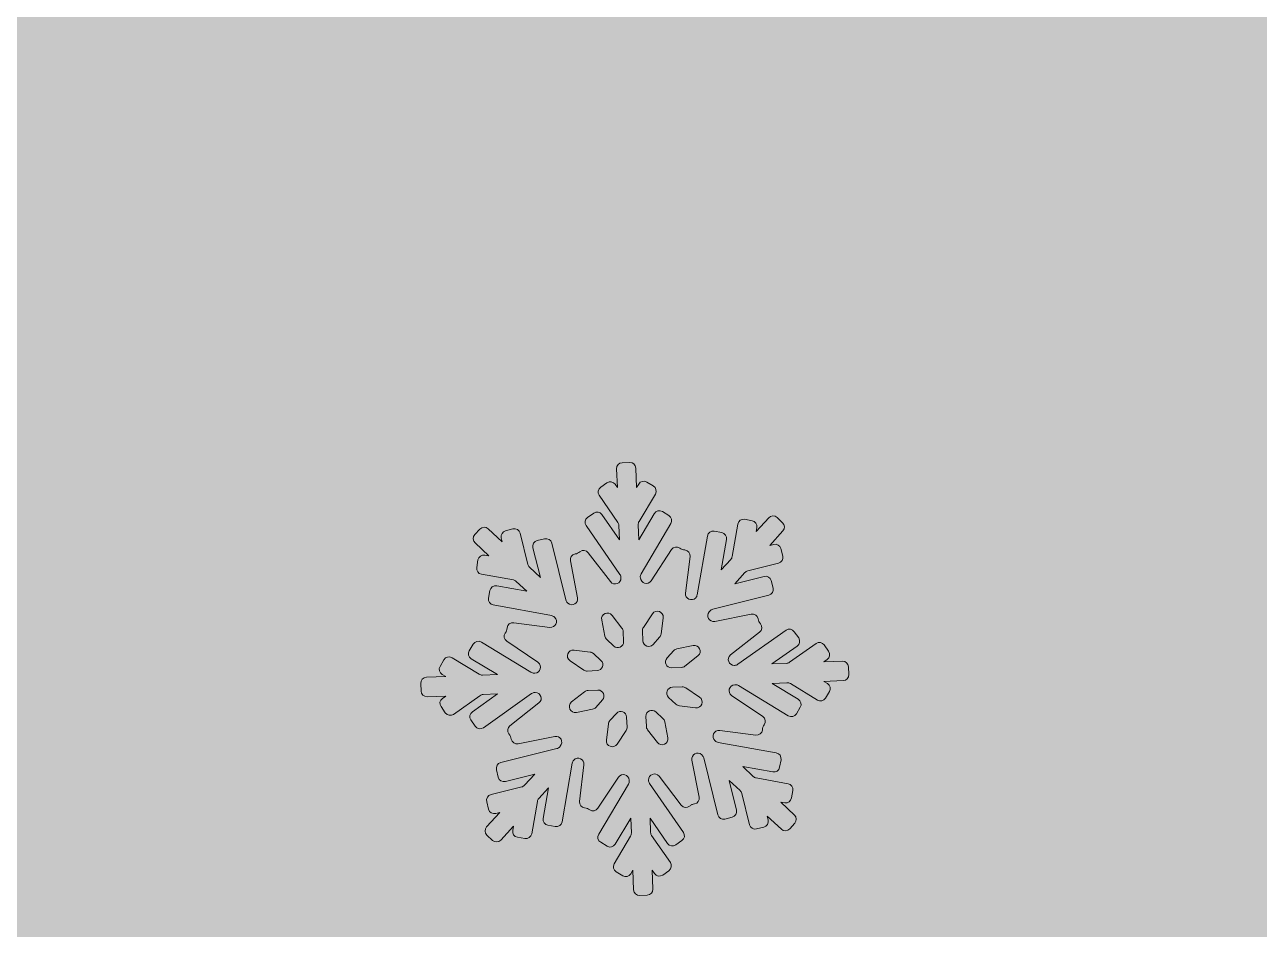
# Model space of a CAD drawing. Header units: millimetres. Extents: x 7 to 184, y -113 to -15.
# Drawn here: x 162.42 to 173.38, y -74.6 to -66.57 of the extents above; entities that cross this region are included whole.
import ezdxf

# ---------------------------------------------------------------- set-up
doc = ezdxf.new("R2010")
doc.units = ezdxf.units.MM
doc.header["$MEASUREMENT"] = 0
doc.layers.add('engraving', color=7, linetype='Continuous')
doc.layers.add('Layer 1', color=7, linetype='Continuous')

msp = doc.modelspace()

# ---------------------------------------------------------------- hatches: boundary and pattern name
at = {"layer": 'Layer 1'}
h = msp.add_hatch(color=2, dxfattribs=at)
h.dxf.hatch_style = 2
edge = h.paths.add_edge_path()
edge.add_spline(control_points=[(180.995, -53.469), (178.767, -48.299), (175.73, -43.788), (171.88, -39.938), (168.03, -36.088), (163.518, -33.05), (158.349, -30.823), (155.446, -29.574), (152.43, -28.675), (149.302, -28.126), (148.522, -26.725), (147.075, -25.741), (145.396, -25.613), (146.901, -24.497), (147.881, -22.714), (147.881, -20.697), (147.881, -17.317), (145.14, -14.576), (141.76, -14.576), (138.38, -14.576), (135.639, -17.317), (135.639, -20.697), (135.639, -22.714), (136.619, -24.497), (138.124, -25.613), (136.445, -25.741), (134.998, -26.725), (134.218, -28.126), (131.089, -28.675), (128.074, -29.574), (125.173, -30.823), (120.001, -33.05), (115.491, -36.088), (111.642, -39.938), (107.792, -43.788), (104.753, -48.299), (102.526, -53.469), (100.299, -58.64), (99.186, -64.169), (99.186, -70.057), (99.186, -75.945), (100.299, -81.476), (102.526, -86.645), (104.753, -91.817), (107.792, -96.327), (111.642, -100.176), (115.491, -104.026), (120.001, -107.066), (125.173, -109.291), (130.342, -111.517), (135.873, -112.632), (141.761, -112.632), (147.648, -112.632), (153.178, -111.517), (158.349, -109.291), (163.518, -107.066), (168.03, -104.026), (171.88, -100.176), (175.73, -96.327), (178.767, -91.817), (180.995, -86.645), (183.221, -81.476), (184.335, -75.945), (184.335, -70.057), (184.335, -64.169), (183.221, -58.64), (180.995, -53.469)], knot_values=[0, 0, 0, 0, 1, 1, 1, 2, 2, 2, 3, 3, 3, 4, 4, 4, 5, 5, 5, 6, 6, 6, 7, 7, 7, 8, 8, 8, 9, 9, 9, 10, 10, 10, 11, 11, 11, 12, 12, 12, 13, 13, 13, 14, 14, 14, 15, 15, 15, 16, 16, 16, 17, 17, 17, 18, 18, 18, 19, 19, 19, 20, 20, 20, 21, 21, 21, 22, 22, 22, 22], degree=3, periodic=1)
edge = h.paths.add_edge_path()
edge.add_spline(control_points=[(137.953, -20.697), (137.953, -18.598), (139.661, -16.89), (141.76, -16.89), (143.86, -16.89), (145.567, -18.598), (145.567, -20.697), (145.567, -22.796), (143.86, -24.504), (141.76, -24.504), (139.661, -24.504), (137.953, -22.796), (137.953, -20.697)], knot_values=[0, 0, 0, 0, 1, 1, 1, 2, 2, 2, 3, 3, 3, 4, 4, 4, 4], degree=3, periodic=1)
edge = h.paths.add_edge_path()
edge.add_spline(control_points=[(158.575, -76.964), (157.631, -79.154), (156.368, -81.06), (154.782, -82.682), (153.197, -84.307), (151.309, -85.589), (149.121, -86.532), (146.93, -87.476), (144.591, -87.947), (142.1, -87.947), (139.609, -87.947), (137.268, -87.476), (135.08, -86.532), (132.89, -85.589), (130.984, -84.307), (129.362, -82.682), (127.738, -81.06), (126.455, -79.154), (125.512, -76.964), (124.567, -74.776), (124.097, -72.435), (124.097, -69.944), (124.097, -67.453), (124.567, -65.114), (125.512, -62.924), (126.455, -60.735), (127.738, -58.847), (129.362, -57.262), (130.984, -55.677), (132.89, -54.414), (135.08, -53.469), (137.268, -52.526), (139.609, -52.053), (142.1, -52.053), (144.591, -52.053), (146.93, -52.526), (149.121, -53.469), (151.309, -54.414), (153.197, -55.677), (154.782, -57.262), (156.368, -58.847), (157.631, -60.735), (158.575, -62.924), (159.518, -65.114), (159.99, -67.453), (159.99, -69.944), (159.99, -72.435), (159.518, -74.776), (158.575, -76.964)], knot_values=[0, 0, 0, 0, 1, 1, 1, 2, 2, 2, 3, 3, 3, 4, 4, 4, 5, 5, 5, 6, 6, 6, 7, 7, 7, 8, 8, 8, 9, 9, 9, 10, 10, 10, 11, 11, 11, 12, 12, 12, 13, 13, 13, 14, 14, 14, 15, 15, 15, 16, 16, 16, 16], degree=3, periodic=1)

# ---------------------------------------------------------------- linework, layer by layer
at = {"layer": 'engraving', "lineweight": 0}
for points, knots in [([(169.734, -72.273), (169.732, -72.244), (169.708, -72.222), (169.68, -72.223), (169.68, -72.223), (169.514, -72.229), (169.514, -72.229), (169.514, -72.229), (169.544, -72.208), (169.544, -72.208), (169.568, -72.191), (169.573, -72.159), (169.557, -72.135), (169.557, -72.135), (169.519, -72.079), (169.519, -72.079), (169.502, -72.056), (169.469, -72.05), (169.446, -72.067), (169.446, -72.067), (169.21, -72.233), (169.21, -72.233), (169.202, -72.238), (169.192, -72.242), (169.182, -72.242), (169.182, -72.242), (169.055, -72.247), (169.055, -72.247), (169.055, -72.247), (169.279, -72.089), (169.279, -72.089), (169.303, -72.073), (169.308, -72.04), (169.292, -72.017), (169.292, -72.017), (169.253, -71.961), (169.253, -71.961), (169.237, -71.937), (169.204, -71.931), (169.18, -71.948), (169.18, -71.948), (168.752, -72.25), (168.752, -72.25), (168.744, -72.256), (168.734, -72.259), (168.724, -72.26), (168.724, -72.26), (168.722, -72.26), (168.722, -72.26), (168.671, -72.262), (168.648, -72.198), (168.687, -72.167), (168.687, -72.167), (168.944, -71.965), (168.944, -71.965), (168.967, -71.947), (168.971, -71.915), (168.953, -71.892), (168.953, -71.892), (168.945, -71.881), (168.945, -71.881), (168.94, -71.875), (168.937, -71.867), (168.935, -71.86), (168.935, -71.86), (168.933, -71.846), (168.933, -71.846), (168.927, -71.818), (168.9, -71.8), (168.871, -71.805), (168.871, -71.805), (168.547, -71.87), (168.547, -71.87), (168.498, -71.88), (168.465, -71.821), (168.498, -71.784), (168.498, -71.784), (168.504, -71.778), (168.504, -71.778), (168.511, -71.77), (168.52, -71.765), (168.53, -71.762), (168.53, -71.762), (169.027, -71.638), (169.027, -71.638), (169.055, -71.631), (169.072, -71.602), (169.065, -71.575), (169.065, -71.575), (169.048, -71.508), (169.048, -71.508), (169.041, -71.48), (169.013, -71.463), (168.985, -71.47), (168.985, -71.47), (168.725, -71.536), (168.725, -71.536), (168.725, -71.536), (168.814, -71.437), (168.814, -71.437), (168.821, -71.43), (168.83, -71.425), (168.84, -71.422), (168.84, -71.422), (169.113, -71.354), (169.113, -71.354), (169.141, -71.347), (169.158, -71.318), (169.151, -71.291), (169.151, -71.291), (169.134, -71.224), (169.134, -71.224), (169.127, -71.196), (169.099, -71.179), (169.071, -71.186), (169.071, -71.186), (169.035, -71.195), (169.035, -71.195), (169.035, -71.195), (169.152, -71.067), (169.152, -71.067), (169.171, -71.046), (169.17, -71.014), (169.149, -70.994), (169.149, -70.994), (169.1, -70.948), (169.1, -70.948), (169.079, -70.928), (169.045, -70.929), (169.026, -70.951), (169.026, -70.951), (168.914, -71.073), (168.914, -71.073), (168.914, -71.073), (168.921, -71.037), (168.921, -71.037), (168.925, -71.008), (168.907, -70.981), (168.878, -70.976), (168.878, -70.976), (168.812, -70.964), (168.812, -70.964), (168.784, -70.959), (168.757, -70.978), (168.752, -71.007), (168.752, -71.007), (168.702, -71.294), (168.702, -71.294), (168.7, -71.303), (168.696, -71.312), (168.689, -71.32), (168.689, -71.32), (168.604, -71.413), (168.604, -71.413), (168.604, -71.413), (168.651, -71.142), (168.651, -71.142), (168.656, -71.114), (168.637, -71.087), (168.609, -71.082), (168.609, -71.082), (168.543, -71.07), (168.543, -71.07), (168.514, -71.065), (168.487, -71.084), (168.482, -71.112), (168.482, -71.112), (168.391, -71.634), (168.391, -71.634), (168.39, -71.644), (168.385, -71.653), (168.378, -71.66), (168.378, -71.66), (168.378, -71.66), (168.378, -71.66), (168.344, -71.698), (168.282, -71.669), (168.288, -71.619), (168.288, -71.619), (168.328, -71.294), (168.328, -71.294), (168.331, -71.265), (168.311, -71.239), (168.282, -71.236), (168.282, -71.236), (168.27, -71.234), (168.27, -71.234), (168.262, -71.233), (168.254, -71.23), (168.247, -71.226), (168.247, -71.226), (168.237, -71.219), (168.237, -71.219), (168.213, -71.202), (168.18, -71.209), (168.164, -71.233), (168.164, -71.233), (167.982, -71.509), (167.982, -71.509), (167.954, -71.551), (167.889, -71.532), (167.887, -71.482), (167.887, -71.482), (167.886, -71.476), (167.886, -71.476), (167.886, -71.466), (167.889, -71.456), (167.894, -71.447), (167.894, -71.447), (168.158, -71.002), (168.158, -71.002), (168.172, -70.978), (168.164, -70.946), (168.14, -70.931), (168.14, -70.931), (168.082, -70.896), (168.082, -70.896), (168.058, -70.881), (168.025, -70.889), (168.01, -70.914), (168.01, -70.914), (167.873, -71.146), (167.873, -71.146), (167.873, -71.146), (167.868, -71.012), (167.868, -71.012), (167.867, -71.002), (167.87, -70.992), (167.875, -70.984), (167.875, -70.984), (168.02, -70.74), (168.02, -70.74), (168.034, -70.715), (168.026, -70.683), (168.002, -70.668), (168.002, -70.668), (167.944, -70.633), (167.944, -70.633), (167.92, -70.618), (167.887, -70.626), (167.873, -70.651), (167.873, -70.651), (167.854, -70.682), (167.854, -70.682), (167.854, -70.682), (167.847, -70.509), (167.847, -70.509), (167.846, -70.48), (167.822, -70.458), (167.793, -70.459), (167.793, -70.459), (167.726, -70.462), (167.726, -70.462), (167.697, -70.463), (167.675, -70.487), (167.676, -70.516), (167.676, -70.516), (167.683, -70.683), (167.683, -70.683), (167.683, -70.683), (167.663, -70.653), (167.663, -70.653), (167.646, -70.63), (167.613, -70.624), (167.59, -70.64), (167.59, -70.64), (167.535, -70.679), (167.535, -70.679), (167.511, -70.696), (167.506, -70.728), (167.522, -70.751), (167.522, -70.751), (167.687, -70.991), (167.687, -70.991), (167.693, -70.999), (167.696, -71.008), (167.697, -71.018), (167.697, -71.018), (167.702, -71.146), (167.702, -71.146), (167.702, -71.146), (167.546, -70.921), (167.546, -70.921), (167.53, -70.898), (167.497, -70.892), (167.473, -70.908), (167.473, -70.908), (167.418, -70.947), (167.418, -70.947), (167.395, -70.964), (167.389, -70.996), (167.406, -71.019), (167.406, -71.019), (167.706, -71.454), (167.706, -71.454), (167.712, -71.463), (167.715, -71.472), (167.715, -71.482), (167.715, -71.482), (167.715, -71.483), (167.715, -71.483), (167.717, -71.534), (167.653, -71.557), (167.622, -71.517), (167.622, -71.517), (167.424, -71.26), (167.424, -71.26), (167.407, -71.237), (167.374, -71.233), (167.351, -71.251), (167.351, -71.251), (167.341, -71.259), (167.341, -71.259), (167.334, -71.264), (167.327, -71.267), (167.319, -71.269), (167.319, -71.269), (167.307, -71.271), (167.307, -71.271), (167.278, -71.277), (167.26, -71.304), (167.266, -71.332), (167.266, -71.332), (167.33, -71.66), (167.33, -71.66), (167.34, -71.709), (167.28, -71.742), (167.243, -71.708), (167.243, -71.708), (167.24, -71.705), (167.24, -71.705), (167.233, -71.698), (167.228, -71.689), (167.225, -71.679), (167.225, -71.679), (167.1, -71.175), (167.1, -71.175), (167.094, -71.147), (167.065, -71.13), (167.037, -71.137), (167.037, -71.137), (166.972, -71.153), (166.972, -71.153), (166.944, -71.16), (166.927, -71.188), (166.934, -71.216), (166.934, -71.216), (167, -71.48), (167, -71.48), (167, -71.48), (166.903, -71.389), (166.903, -71.389), (166.896, -71.383), (166.891, -71.374), (166.888, -71.364), (166.888, -71.364), (166.82, -71.087), (166.82, -71.087), (166.813, -71.059), (166.784, -71.042), (166.756, -71.049), (166.756, -71.049), (166.691, -71.066), (166.691, -71.066), (166.664, -71.073), (166.647, -71.101), (166.653, -71.129), (166.653, -71.129), (166.662, -71.164), (166.662, -71.164), (166.662, -71.164), (166.537, -71.047), (166.537, -71.047), (166.516, -71.028), (166.483, -71.029), (166.463, -71.05), (166.463, -71.05), (166.418, -71.1), (166.418, -71.1), (166.398, -71.121), (166.4, -71.154), (166.42, -71.173), (166.42, -71.173), (166.543, -71.288), (166.543, -71.288), (166.543, -71.288), (166.507, -71.281), (166.507, -71.281), (166.479, -71.276), (166.451, -71.295), (166.446, -71.324), (166.446, -71.324), (166.435, -71.391), (166.435, -71.391), (166.43, -71.419), (166.449, -71.446), (166.477, -71.451), (166.477, -71.451), (166.76, -71.502), (166.76, -71.502), (166.77, -71.504), (166.779, -71.509), (166.786, -71.515), (166.786, -71.515), (166.88, -71.603), (166.88, -71.603), (166.88, -71.603), (166.612, -71.555), (166.612, -71.555), (166.584, -71.55), (166.557, -71.569), (166.552, -71.597), (166.552, -71.597), (166.54, -71.664), (166.54, -71.664), (166.535, -71.692), (166.554, -71.719), (166.582, -71.724), (166.582, -71.724), (167.097, -71.817), (167.097, -71.817), (167.107, -71.819), (167.116, -71.824), (167.124, -71.831), (167.124, -71.831), (167.126, -71.833), (167.126, -71.833), (167.163, -71.868), (167.134, -71.929), (167.084, -71.923), (167.084, -71.923), (166.763, -71.882), (166.763, -71.882), (166.734, -71.878), (166.708, -71.899), (166.705, -71.927), (166.705, -71.927), (166.703, -71.941), (166.703, -71.941), (166.702, -71.949), (166.699, -71.956), (166.695, -71.963), (166.695, -71.963), (166.687, -71.974), (166.687, -71.974), (166.672, -71.998), (166.678, -72.03), (166.702, -72.046), (166.702, -72.046), (166.978, -72.233), (166.978, -72.233), (167.02, -72.262), (167.001, -72.327), (166.951, -72.329), (166.951, -72.329), (166.944, -72.329), (166.944, -72.329), (166.934, -72.329), (166.924, -72.327), (166.915, -72.321), (166.915, -72.321), (166.476, -72.054), (166.476, -72.054), (166.451, -72.038), (166.418, -72.047), (166.404, -72.072), (166.404, -72.072), (166.369, -72.13), (166.369, -72.13), (166.355, -72.154), (166.362, -72.186), (166.387, -72.201), (166.387, -72.201), (166.618, -72.342), (166.618, -72.342), (166.618, -72.342), (166.486, -72.347), (166.486, -72.347), (166.476, -72.347), (166.466, -72.344), (166.457, -72.339), (166.457, -72.339), (166.216, -72.192), (166.216, -72.192), (166.191, -72.177), (166.159, -72.185), (166.144, -72.21), (166.144, -72.21), (166.11, -72.269), (166.11, -72.269), (166.095, -72.293), (166.103, -72.325), (166.127, -72.34), (166.127, -72.34), (166.16, -72.359), (166.16, -72.359), (166.16, -72.359), (165.988, -72.366), (165.988, -72.366), (165.96, -72.367), (165.937, -72.391), (165.938, -72.42), (165.938, -72.42), (165.941, -72.488), (165.941, -72.488), (165.942, -72.517), (165.966, -72.539), (165.995, -72.538), (165.995, -72.538), (166.161, -72.532), (166.161, -72.532), (166.161, -72.532), (166.13, -72.554), (166.13, -72.554), (166.107, -72.57), (166.101, -72.602), (166.118, -72.626), (166.118, -72.626), (166.156, -72.682), (166.156, -72.682), (166.173, -72.705), (166.205, -72.711), (166.229, -72.695), (166.229, -72.695), (166.464, -72.529), (166.464, -72.529), (166.472, -72.523), (166.482, -72.519), (166.492, -72.519), (166.492, -72.519), (166.619, -72.514), (166.619, -72.514), (166.619, -72.514), (166.396, -72.672), (166.396, -72.672), (166.372, -72.689), (166.366, -72.721), (166.383, -72.744), (166.383, -72.744), (166.421, -72.8), (166.421, -72.8), (166.438, -72.824), (166.471, -72.83), (166.494, -72.813), (166.494, -72.813), (166.922, -72.511), (166.922, -72.511), (166.931, -72.505), (166.94, -72.502), (166.95, -72.501), (166.95, -72.501), (166.953, -72.501), (166.953, -72.501), (167.003, -72.499), (167.027, -72.563), (166.987, -72.594), (166.987, -72.594), (166.73, -72.796), (166.73, -72.796), (166.708, -72.814), (166.704, -72.846), (166.721, -72.869), (166.721, -72.869), (166.73, -72.88), (166.73, -72.88), (166.734, -72.886), (166.738, -72.894), (166.739, -72.902), (166.739, -72.902), (166.742, -72.915), (166.742, -72.915), (166.748, -72.943), (166.775, -72.961), (166.803, -72.956), (166.803, -72.956), (167.128, -72.891), (167.128, -72.891), (167.177, -72.881), (167.21, -72.94), (167.176, -72.977), (167.176, -72.977), (167.171, -72.983), (167.171, -72.983), (167.164, -72.991), (167.155, -72.996), (167.145, -72.999), (167.145, -72.999), (166.648, -73.123), (166.648, -73.123), (166.62, -73.13), (166.603, -73.159), (166.61, -73.187), (166.61, -73.187), (166.626, -73.253), (166.626, -73.253), (166.633, -73.281), (166.662, -73.298), (166.69, -73.291), (166.69, -73.291), (166.95, -73.225), (166.95, -73.225), (166.95, -73.225), (166.86, -73.324), (166.86, -73.324), (166.853, -73.331), (166.844, -73.337), (166.834, -73.339), (166.834, -73.339), (166.562, -73.407), (166.562, -73.407), (166.534, -73.414), (166.517, -73.443), (166.524, -73.471), (166.524, -73.471), (166.54, -73.537), (166.54, -73.537), (166.547, -73.565), (166.576, -73.582), (166.604, -73.575), (166.604, -73.575), (166.639, -73.566), (166.639, -73.566), (166.639, -73.566), (166.522, -73.694), (166.522, -73.694), (166.503, -73.715), (166.505, -73.747), (166.525, -73.767), (166.525, -73.767), (166.575, -73.813), (166.575, -73.813), (166.596, -73.833), (166.629, -73.832), (166.649, -73.81), (166.649, -73.81), (166.76, -73.688), (166.76, -73.688), (166.76, -73.688), (166.754, -73.725), (166.754, -73.725), (166.749, -73.753), (166.768, -73.78), (166.796, -73.785), (166.796, -73.785), (166.862, -73.797), (166.862, -73.797), (166.891, -73.802), (166.918, -73.783), (166.923, -73.754), (166.923, -73.754), (166.973, -73.467), (166.973, -73.467), (166.974, -73.458), (166.979, -73.449), (166.986, -73.441), (166.986, -73.441), (167.071, -73.348), (167.071, -73.348), (167.071, -73.348), (167.024, -73.619), (167.024, -73.619), (167.019, -73.647), (167.038, -73.674), (167.066, -73.679), (167.066, -73.679), (167.132, -73.691), (167.132, -73.691), (167.16, -73.696), (167.188, -73.677), (167.193, -73.649), (167.193, -73.649), (167.283, -73.127), (167.283, -73.127), (167.285, -73.117), (167.29, -73.108), (167.296, -73.101), (167.296, -73.101), (167.296, -73.101), (167.296, -73.101), (167.33, -73.063), (167.393, -73.092), (167.386, -73.142), (167.386, -73.142), (167.347, -73.467), (167.347, -73.467), (167.344, -73.496), (167.364, -73.522), (167.392, -73.525), (167.392, -73.525), (167.405, -73.527), (167.405, -73.527), (167.413, -73.528), (167.421, -73.531), (167.427, -73.535), (167.427, -73.535), (167.438, -73.542), (167.438, -73.542), (167.462, -73.559), (167.494, -73.552), (167.51, -73.528), (167.51, -73.528), (167.692, -73.253), (167.692, -73.253), (167.72, -73.21), (167.786, -73.229), (167.788, -73.279), (167.788, -73.279), (167.788, -73.285), (167.788, -73.285), (167.789, -73.295), (167.786, -73.305), (167.781, -73.314), (167.781, -73.314), (167.517, -73.759), (167.517, -73.759), (167.502, -73.783), (167.51, -73.815), (167.535, -73.83), (167.535, -73.83), (167.592, -73.865), (167.592, -73.865), (167.617, -73.88), (167.649, -73.872), (167.664, -73.847), (167.664, -73.847), (167.802, -73.615), (167.802, -73.615), (167.802, -73.615), (167.807, -73.749), (167.807, -73.749), (167.807, -73.759), (167.805, -73.769), (167.8, -73.777), (167.8, -73.777), (167.655, -74.022), (167.655, -74.022), (167.64, -74.046), (167.648, -74.078), (167.673, -74.093), (167.673, -74.093), (167.73, -74.128), (167.73, -74.128), (167.755, -74.143), (167.787, -74.135), (167.802, -74.11), (167.802, -74.11), (167.82, -74.079), (167.82, -74.079), (167.82, -74.079), (167.827, -74.252), (167.827, -74.252), (167.829, -74.281), (167.853, -74.303), (167.881, -74.302), (167.881, -74.302), (167.948, -74.299), (167.948, -74.299), (167.977, -74.298), (168, -74.274), (167.998, -74.245), (167.998, -74.245), (167.992, -74.078), (167.992, -74.078), (167.992, -74.078), (168.012, -74.108), (168.012, -74.108), (168.029, -74.132), (168.061, -74.137), (168.085, -74.121), (168.085, -74.121), (168.14, -74.082), (168.14, -74.082), (168.163, -74.065), (168.169, -74.033), (168.153, -74.01), (168.153, -74.01), (167.987, -73.77), (167.987, -73.77), (167.982, -73.762), (167.978, -73.753), (167.978, -73.743), (167.978, -73.743), (167.973, -73.615), (167.973, -73.615), (167.973, -73.615), (168.128, -73.84), (168.128, -73.84), (168.145, -73.864), (168.178, -73.869), (168.201, -73.853), (168.201, -73.853), (168.256, -73.814), (168.256, -73.814), (168.28, -73.797), (168.285, -73.765), (168.269, -73.742), (168.269, -73.742), (167.969, -73.307), (167.969, -73.307), (167.963, -73.299), (167.96, -73.289), (167.959, -73.279), (167.959, -73.279), (167.959, -73.278), (167.959, -73.278), (167.957, -73.228), (168.022, -73.204), (168.053, -73.244), (168.053, -73.244), (168.25, -73.501), (168.25, -73.501), (168.268, -73.524), (168.301, -73.528), (168.324, -73.51), (168.324, -73.51), (168.334, -73.503), (168.334, -73.503), (168.34, -73.497), (168.348, -73.494), (168.356, -73.492), (168.356, -73.492), (168.368, -73.49), (168.368, -73.49), (168.396, -73.484), (168.415, -73.457), (168.409, -73.429), (168.409, -73.429), (168.344, -73.101), (168.344, -73.101), (168.335, -73.052), (168.394, -73.019), (168.431, -73.053), (168.431, -73.053), (168.434, -73.056), (168.434, -73.056), (168.442, -73.063), (168.447, -73.072), (168.449, -73.082), (168.449, -73.082), (168.574, -73.586), (168.574, -73.586), (168.581, -73.614), (168.609, -73.631), (168.637, -73.624), (168.637, -73.624), (168.702, -73.608), (168.702, -73.608), (168.73, -73.601), (168.747, -73.573), (168.74, -73.545), (168.74, -73.545), (168.675, -73.281), (168.675, -73.281), (168.675, -73.281), (168.772, -73.372), (168.772, -73.372), (168.779, -73.378), (168.784, -73.387), (168.787, -73.397), (168.787, -73.397), (168.855, -73.674), (168.855, -73.674), (168.862, -73.702), (168.89, -73.719), (168.918, -73.712), (168.918, -73.712), (168.983, -73.696), (168.983, -73.696), (169.011, -73.689), (169.028, -73.66), (169.021, -73.632), (169.021, -73.632), (169.012, -73.597), (169.012, -73.597), (169.012, -73.597), (169.138, -73.714), (169.138, -73.714), (169.159, -73.734), (169.192, -73.732), (169.212, -73.711), (169.212, -73.711), (169.257, -73.661), (169.257, -73.661), (169.276, -73.64), (169.275, -73.607), (169.254, -73.588), (169.254, -73.588), (169.132, -73.473), (169.132, -73.473), (169.132, -73.473), (169.168, -73.48), (169.168, -73.48), (169.196, -73.485), (169.223, -73.466), (169.228, -73.437), (169.228, -73.437), (169.24, -73.37), (169.24, -73.37), (169.245, -73.342), (169.226, -73.315), (169.198, -73.31), (169.198, -73.31), (168.915, -73.259), (168.915, -73.259), (168.905, -73.257), (168.896, -73.253), (168.888, -73.246), (168.888, -73.246), (168.795, -73.158), (168.795, -73.158), (168.795, -73.158), (169.062, -73.206), (169.062, -73.206), (169.091, -73.212), (169.118, -73.193), (169.123, -73.164), (169.123, -73.164), (169.135, -73.097), (169.135, -73.097), (169.14, -73.069), (169.121, -73.042), (169.093, -73.037), (169.093, -73.037), (168.577, -72.944), (168.577, -72.944), (168.568, -72.942), (168.558, -72.937), (168.551, -72.93), (168.551, -72.93), (168.549, -72.928), (168.549, -72.928), (168.512, -72.894), (168.541, -72.832), (168.591, -72.838), (168.591, -72.838), (168.912, -72.879), (168.912, -72.879), (168.94, -72.883), (168.967, -72.862), (168.97, -72.834), (168.97, -72.834), (168.972, -72.82), (168.972, -72.82), (168.973, -72.812), (168.976, -72.805), (168.98, -72.798), (168.98, -72.798), (168.987, -72.787), (168.987, -72.787), (169.003, -72.763), (168.997, -72.731), (168.973, -72.715), (168.973, -72.715), (168.697, -72.528), (168.697, -72.528), (168.655, -72.499), (168.674, -72.434), (168.724, -72.432), (168.724, -72.432), (168.73, -72.432), (168.73, -72.432), (168.741, -72.432), (168.751, -72.434), (168.759, -72.44), (168.759, -72.44), (169.199, -72.707), (169.199, -72.707), (169.224, -72.723), (169.256, -72.715), (169.271, -72.69), (169.271, -72.69), (169.306, -72.631), (169.306, -72.631), (169.32, -72.607), (169.312, -72.575), (169.288, -72.56), (169.288, -72.56), (169.057, -72.42), (169.057, -72.42), (169.057, -72.42), (169.188, -72.414), (169.188, -72.414), (169.199, -72.414), (169.209, -72.417), (169.218, -72.422), (169.218, -72.422), (169.458, -72.569), (169.458, -72.569), (169.483, -72.584), (169.516, -72.576), (169.53, -72.551), (169.53, -72.551), (169.565, -72.492), (169.565, -72.492), (169.579, -72.468), (169.572, -72.436), (169.547, -72.421), (169.547, -72.421), (169.515, -72.402), (169.515, -72.402), (169.515, -72.402), (169.686, -72.395), (169.686, -72.395), (169.715, -72.394), (169.738, -72.37), (169.736, -72.341), (169.736, -72.341), (169.734, -72.273), (169.734, -72.273)], [0, 0, 0, 0, 1, 1, 1, 2, 2, 2, 3, 3, 3, 4, 4, 4, 5, 5, 5, 6, 6, 6, 7, 7, 7, 8, 8, 8, 9, 9, 9, 10, 10, 10, 11, 11, 11, 12, 12, 12, 13, 13, 13, 14, 14, 14, 15, 15, 15, 16, 16, 16, 17, 17, 17, 18, 18, 18, 19, 19, 19, 20, 20, 20, 21, 21, 21, 22, 22, 22, 23, 23, 23, 24, 24, 24, 25, 25, 25, 26, 26, 26, 27, 27, 27, 28, 28, 28, 29, 29, 29, 30, 30, 30, 31, 31, 31, 32, 32, 32, 33, 33, 33, 34, 34, 34, 35, 35, 35, 36, 36, 36, 37, 37, 37, 38, 38, 38, 39, 39, 39, 40, 40, 40, 41, 41, 41, 42, 42, 42, 43, 43, 43, 44, 44, 44, 45, 45, 45, 46, 46, 46, 47, 47, 47, 48, 48, 48, 49, 49, 49, 50, 50, 50, 51, 51, 51, 52, 52, 52, 53, 53, 53, 54, 54, 54, 55, 55, 55, 56, 56, 56, 57, 57, 57, 58, 58, 58, 59, 59, 59, 60, 60, 60, 61, 61, 61, 62, 62, 62, 63, 63, 63, 64, 64, 64, 65, 65, 65, 66, 66, 66, 67, 67, 67, 68, 68, 68, 69, 69, 69, 70, 70, 70, 71, 71, 71, 72, 72, 72, 73, 73, 73, 74, 74, 74, 75, 75, 75, 76, 76, 76, 77, 77, 77, 78, 78, 78, 79, 79, 79, 80, 80, 80, 81, 81, 81, 82, 82, 82, 83, 83, 83, 84, 84, 84, 85, 85, 85, 86, 86, 86, 87, 87, 87, 88, 88, 88, 89, 89, 89, 90, 90, 90, 91, 91, 91, 92, 92, 92, 93, 93, 93, 94, 94, 94, 95, 95, 95, 96, 96, 96, 97, 97, 97, 98, 98, 98, 99, 99, 99, 100, 100, 100, 101, 101, 101, 102, 102, 102, 103, 103, 103, 104, 104, 104, 105, 105, 105, 106, 106, 106, 107, 107, 107, 108, 108, 108, 109, 109, 109, 110, 110, 110, 111, 111, 111, 112, 112, 112, 113, 113, 113, 114, 114, 114, 115, 115, 115, 116, 116, 116, 117, 117, 117, 118, 118, 118, 119, 119, 119, 120, 120, 120, 121, 121, 121, 122, 122, 122, 123, 123, 123, 124, 124, 124, 125, 125, 125, 126, 126, 126, 127, 127, 127, 128, 128, 128, 129, 129, 129, 130, 130, 130, 131, 131, 131, 132, 132, 132, 133, 133, 133, 134, 134, 134, 135, 135, 135, 136, 136, 136, 137, 137, 137, 138, 138, 138, 139, 139, 139, 140, 140, 140, 141, 141, 141, 142, 142, 142, 143, 143, 143, 144, 144, 144, 145, 145, 145, 146, 146, 146, 147, 147, 147, 148, 148, 148, 149, 149, 149, 150, 150, 150, 151, 151, 151, 152, 152, 152, 153, 153, 153, 154, 154, 154, 155, 155, 155, 156, 156, 156, 157, 157, 157, 158, 158, 158, 159, 159, 159, 160, 160, 160, 161, 161, 161, 162, 162, 162, 163, 163, 163, 164, 164, 164, 165, 165, 165, 166, 166, 166, 167, 167, 167, 168, 168, 168, 169, 169, 169, 170, 170, 170, 171, 171, 171, 172, 172, 172, 173, 173, 173, 174, 174, 174, 175, 175, 175, 176, 176, 176, 177, 177, 177, 178, 178, 178, 179, 179, 179, 180, 180, 180, 181, 181, 181, 182, 182, 182, 183, 183, 183, 184, 184, 184, 185, 185, 185, 186, 186, 186, 187, 187, 187, 188, 188, 188, 189, 189, 189, 190, 190, 190, 191, 191, 191, 192, 192, 192, 193, 193, 193, 194, 194, 194, 195, 195, 195, 196, 196, 196, 197, 197, 197, 198, 198, 198, 199, 199, 199, 200, 200, 200, 201, 201, 201, 202, 202, 202, 203, 203, 203, 204, 204, 204, 205, 205, 205, 206, 206, 206, 207, 207, 207, 208, 208, 208, 209, 209, 209, 210, 210, 210, 211, 211, 211, 212, 212, 212, 213, 213, 213, 214, 214, 214, 215, 215, 215, 216, 216, 216, 217, 217, 217, 218, 218, 218, 219, 219, 219, 220, 220, 220, 221, 221, 221, 222, 222, 222, 223, 223, 223, 224, 224, 224, 225, 225, 225, 226, 226, 226, 227, 227, 227, 228, 228, 228, 229, 229, 229, 230, 230, 230, 231, 231, 231, 232, 232, 232, 233, 233, 233, 234, 234, 234, 235, 235, 235, 236, 236, 236, 237, 237, 237, 238, 238, 238, 239, 239, 239, 240, 240, 240, 241, 241, 241, 242, 242, 242, 243, 243, 243, 244, 244, 244, 245, 245, 245, 246, 246, 246, 247, 247, 247, 248, 248, 248, 249, 249, 249, 250, 250, 250, 251, 251, 251, 252, 252, 252, 253, 253, 253, 254, 254, 254, 255, 255, 255, 256, 256, 256, 257, 257, 257, 258, 258, 258, 259, 259, 259, 260, 260, 260, 261, 261, 261, 262, 262, 262, 263, 263, 263, 264, 264, 264, 265, 265, 265, 266, 266, 266, 267, 267, 267, 268, 268, 268, 269, 269, 269, 270, 270, 270, 271, 271, 271, 272, 272, 272, 273, 273, 273, 274, 274, 274, 275, 275, 275, 276, 276, 276, 277, 277, 277, 278, 278, 278, 279, 279, 279, 280, 280, 280, 281, 281, 281, 282, 282, 282, 283, 283, 283, 284, 284, 284, 285, 285, 285, 286, 286, 286, 287, 287, 287, 288, 288, 288, 289, 289, 289, 290, 290, 290, 291, 291, 291, 292, 292, 292, 293, 293, 293, 294, 294, 294, 295, 295, 295, 296, 296, 296, 297, 297, 297, 298, 298, 298, 299, 299, 299, 300, 300, 300, 301, 301, 301, 302, 302, 302, 303, 303, 303, 304, 304, 304, 305, 305, 305, 306, 306, 306, 307, 307, 307, 308, 308, 308, 309, 309, 309, 310, 310, 310, 311, 311, 311, 312, 312, 312, 313, 313, 313, 314, 314, 314, 315, 315, 315, 316, 316, 316, 317, 317, 317, 318, 318, 318, 319, 319, 319, 320, 320, 320, 321, 321, 321, 322, 322, 322, 323, 323, 323, 324, 324, 324, 325, 325, 325, 326, 326, 326, 327, 327, 327, 328, 328, 328, 329, 329, 329, 330, 330, 330, 331, 331, 331, 332, 332, 332, 333, 333, 333, 334, 334, 334, 335, 335, 335, 336, 336, 336, 336]), ([(167.909, -72.042), (167.909, -72.042), (167.906, -71.954), (167.906, -71.954), (167.905, -71.943), (167.908, -71.932), (167.914, -71.923), (167.914, -71.923), (167.994, -71.803), (167.994, -71.803), (168.024, -71.757), (168.096, -71.783), (168.089, -71.838), (168.089, -71.838), (168.071, -71.982), (168.071, -71.982), (168.07, -71.993), (168.065, -72.003), (168.058, -72.011), (168.058, -72.011), (168, -72.075), (168, -72.075), (167.969, -72.109), (167.911, -72.088), (167.909, -72.042)], [0, 0, 0, 0, 1, 1, 1, 2, 2, 2, 3, 3, 3, 4, 4, 4, 5, 5, 5, 6, 6, 6, 7, 7, 7, 8, 8, 8, 8]), ([(167.636, -71.817), (167.636, -71.817), (167.724, -71.93), (167.724, -71.93), (167.73, -71.939), (167.734, -71.949), (167.735, -71.96), (167.735, -71.96), (167.738, -72.048), (167.738, -72.048), (167.74, -72.095), (167.685, -72.12), (167.65, -72.088), (167.65, -72.088), (167.588, -72.03), (167.588, -72.03), (167.58, -72.022), (167.574, -72.012), (167.572, -72.002), (167.572, -72.002), (167.544, -71.859), (167.544, -71.859), (167.533, -71.804), (167.603, -71.773), (167.636, -71.817)], [0, 0, 0, 0, 1, 1, 1, 2, 2, 2, 3, 3, 3, 4, 4, 4, 5, 5, 5, 6, 6, 6, 7, 7, 7, 8, 8, 8, 8]), ([(168.124, -72.194), (168.124, -72.194), (168.184, -72.129), (168.184, -72.129), (168.191, -72.12), (168.201, -72.115), (168.212, -72.113), (168.212, -72.113), (168.355, -72.084), (168.355, -72.084), (168.409, -72.073), (168.441, -72.142), (168.398, -72.176), (168.398, -72.176), (168.282, -72.267), (168.282, -72.267), (168.274, -72.274), (168.263, -72.278), (168.252, -72.278), (168.252, -72.278), (168.164, -72.282), (168.164, -72.282), (168.118, -72.283), (168.092, -72.229), (168.124, -72.194)], [0, 0, 0, 0, 1, 1, 1, 2, 2, 2, 3, 3, 3, 4, 4, 4, 5, 5, 5, 6, 6, 6, 7, 7, 7, 8, 8, 8, 8]), ([(167.385, -72.302), (167.385, -72.302), (167.263, -72.219), (167.263, -72.219), (167.217, -72.188), (167.244, -72.117), (167.299, -72.124), (167.299, -72.124), (167.442, -72.142), (167.442, -72.142), (167.453, -72.143), (167.463, -72.148), (167.471, -72.156), (167.471, -72.156), (167.537, -72.217), (167.537, -72.217), (167.571, -72.249), (167.549, -72.305), (167.503, -72.307), (167.503, -72.307), (167.416, -72.311), (167.416, -72.311), (167.405, -72.311), (167.394, -72.308), (167.385, -72.302)], [0, 0, 0, 0, 1, 1, 1, 2, 2, 2, 3, 3, 3, 4, 4, 4, 5, 5, 5, 6, 6, 6, 7, 7, 7, 8, 8, 8, 8]), ([(167.551, -72.567), (167.551, -72.567), (167.491, -72.633), (167.491, -72.633), (167.483, -72.641), (167.474, -72.646), (167.463, -72.649), (167.463, -72.649), (167.319, -72.677), (167.319, -72.677), (167.266, -72.688), (167.234, -72.619), (167.277, -72.585), (167.277, -72.585), (167.392, -72.494), (167.392, -72.494), (167.401, -72.487), (167.412, -72.483), (167.423, -72.483), (167.423, -72.483), (167.51, -72.479), (167.51, -72.479), (167.557, -72.478), (167.582, -72.533), (167.551, -72.567)], [0, 0, 0, 0, 1, 1, 1, 2, 2, 2, 3, 3, 3, 4, 4, 4, 5, 5, 5, 6, 6, 6, 7, 7, 7, 8, 8, 8, 8]), ([(168.29, -72.459), (168.29, -72.459), (168.412, -72.542), (168.412, -72.542), (168.457, -72.573), (168.43, -72.644), (168.376, -72.637), (168.376, -72.637), (168.233, -72.619), (168.233, -72.619), (168.222, -72.618), (168.211, -72.613), (168.203, -72.605), (168.203, -72.605), (168.138, -72.544), (168.138, -72.544), (168.104, -72.512), (168.125, -72.456), (168.171, -72.454), (168.171, -72.454), (168.258, -72.45), (168.258, -72.45), (168.269, -72.45), (168.28, -72.453), (168.29, -72.459)], [0, 0, 0, 0, 1, 1, 1, 2, 2, 2, 3, 3, 3, 4, 4, 4, 5, 5, 5, 6, 6, 6, 7, 7, 7, 8, 8, 8, 8]), ([(167.765, -72.719), (167.765, -72.719), (167.769, -72.807), (167.769, -72.807), (167.769, -72.818), (167.766, -72.829), (167.76, -72.838), (167.76, -72.838), (167.681, -72.958), (167.681, -72.958), (167.651, -73.004), (167.579, -72.978), (167.586, -72.923), (167.586, -72.923), (167.603, -72.779), (167.603, -72.779), (167.605, -72.768), (167.609, -72.758), (167.617, -72.75), (167.617, -72.75), (167.675, -72.686), (167.675, -72.686), (167.706, -72.652), (167.763, -72.673), (167.765, -72.719)], [0, 0, 0, 0, 1, 1, 1, 2, 2, 2, 3, 3, 3, 4, 4, 4, 5, 5, 5, 6, 6, 6, 7, 7, 7, 8, 8, 8, 8]), ([(168.038, -72.944), (168.038, -72.944), (167.951, -72.831), (167.951, -72.831), (167.944, -72.822), (167.94, -72.812), (167.94, -72.801), (167.94, -72.801), (167.936, -72.713), (167.936, -72.713), (167.935, -72.666), (167.99, -72.641), (168.024, -72.673), (168.024, -72.673), (168.087, -72.732), (168.087, -72.732), (168.095, -72.739), (168.1, -72.749), (168.103, -72.76), (168.103, -72.76), (168.131, -72.903), (168.131, -72.903), (168.141, -72.957), (168.072, -72.988), (168.038, -72.944)], [0, 0, 0, 0, 1, 1, 1, 2, 2, 2, 3, 3, 3, 4, 4, 4, 5, 5, 5, 6, 6, 6, 7, 7, 7, 8, 8, 8, 8])]:
    msp.add_open_spline(points, degree=3, knots=knots, dxfattribs=at)
at = {"layer": 'Layer 1', "lineweight": 0}
msp.add_open_spline([(180.995, -53.469), (178.767, -48.299), (175.73, -43.788), (171.88, -39.938), (168.03, -36.088), (163.518, -33.05), (158.349, -30.823), (155.446, -29.574), (152.43, -28.675), (149.302, -28.126), (148.522, -26.725), (147.075, -25.741), (145.396, -25.613), (146.901, -24.497), (147.881, -22.714), (147.881, -20.697), (147.881, -17.317), (145.14, -14.576), (141.76, -14.576), (138.38, -14.576), (135.639, -17.317), (135.639, -20.697), (135.639, -22.714), (136.619, -24.497), (138.124, -25.613), (136.445, -25.741), (134.998, -26.725), (134.218, -28.126), (131.089, -28.675), (128.074, -29.574), (125.173, -30.823), (120.001, -33.05), (115.491, -36.088), (111.642, -39.938), (107.792, -43.788), (104.753, -48.299), (102.526, -53.469), (100.299, -58.64), (99.186, -64.169), (99.186, -70.057), (99.186, -75.945), (100.299, -81.476), (102.526, -86.645), (104.753, -91.817), (107.792, -96.327), (111.642, -100.176), (115.491, -104.026), (120.001, -107.066), (125.173, -109.291), (130.342, -111.517), (135.873, -112.632), (141.761, -112.632), (147.648, -112.632), (153.178, -111.517), (158.349, -109.291), (163.518, -107.066), (168.03, -104.026), (171.88, -100.176), (175.73, -96.327), (178.767, -91.817), (180.995, -86.645), (183.221, -81.476), (184.335, -75.945), (184.335, -70.057), (184.335, -64.169), (183.221, -58.64), (180.995, -53.469)], degree=3, knots=[0, 0, 0, 0, 1, 1, 1, 2, 2, 2, 3, 3, 3, 4, 4, 4, 5, 5, 5, 6, 6, 6, 7, 7, 7, 8, 8, 8, 9, 9, 9, 10, 10, 10, 11, 11, 11, 12, 12, 12, 13, 13, 13, 14, 14, 14, 15, 15, 15, 16, 16, 16, 17, 17, 17, 18, 18, 18, 19, 19, 19, 20, 20, 20, 21, 21, 21, 22, 22, 22, 22], dxfattribs=at)

doc.saveas('drawing.dxf')
